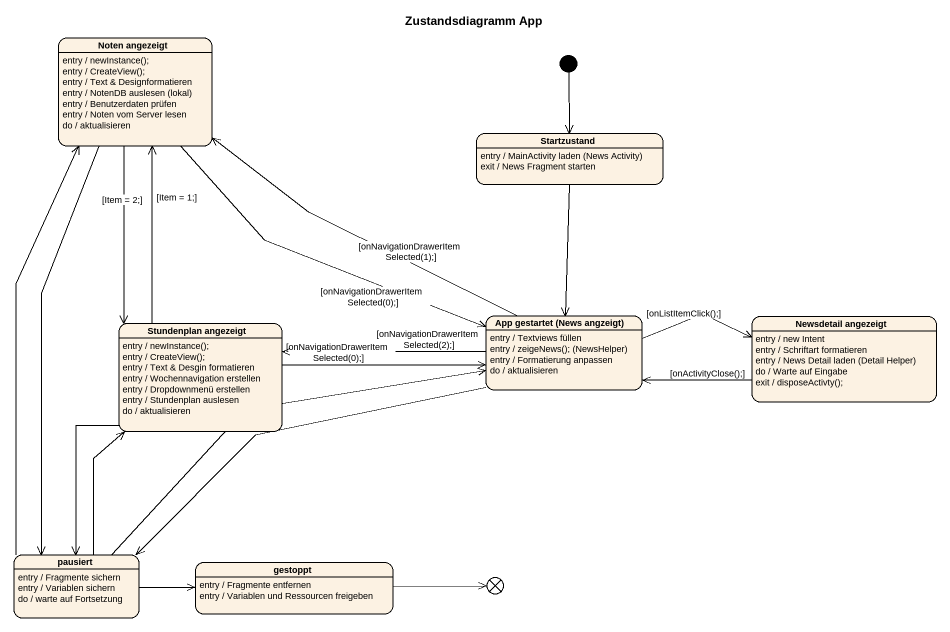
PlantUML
@startuml
title Zustandsdiagramm App
hide empty description
state "Noten angezeigt" as Noten_angezeigt
Noten_angezeigt : entry / newInstance();
Noten_angezeigt : entry / CreateView();
Noten_angezeigt : entry / Text & Designformatieren
Noten_angezeigt : entry / NotenDB auslesen (lokal)
Noten_angezeigt : entry / Benutzerdaten prüfen
Noten_angezeigt : entry / Noten vom Server lesen
Noten_angezeigt : do / aktualisieren
state Startzustand
Startzustand : entry / MainActivity laden (News Activity)
Startzustand : exit / News Fragment starten
state "Stundenplan angezeigt" as Stundenplan_angezeigt
Stundenplan_angezeigt : entry / newInstance();
Stundenplan_angezeigt : entry / CreateView();
Stundenplan_angezeigt : entry / Text & Desgin formatieren
Stundenplan_angezeigt : entry / Wochennavigation erstellen
Stundenplan_angezeigt : entry / Dropdownmenü erstellen
Stundenplan_angezeigt : entry / Stundenplan auslesen
Stundenplan_angezeigt : do / aktualisieren
state "App gestartet (News angzeigt)" as App_gestartet_News_angzeigt
App_gestartet_News_angzeigt : entry / Textviews füllen
App_gestartet_News_angzeigt : entry / zeigeNews(); (NewsHelper)
App_gestartet_News_angzeigt : entry / Formatierung anpassen
App_gestartet_News_angzeigt : do / aktualisieren
state "Newsdetail angezeigt" as Newsdetail_angezeigt
Newsdetail_angezeigt : entry / new Intent
Newsdetail_angezeigt : entry / Schriftart formatieren
Newsdetail_angezeigt : entry / News Detail laden (Detail Helper)
Newsdetail_angezeigt : do / Warte auf Eingabe
Newsdetail_angezeigt : exit / disposeActivty();
state pausiert
pausiert : entry / Fragmente sichern
pausiert : entry / Variablen sichern
pausiert : do / warte auf Fortsetzung
state gestoppt
gestoppt : entry / Fragmente entfernen
gestoppt : entry / Variablen und Ressourcen freigeben
state exit1 <<choice>>
[*] --> Startzustand
Noten_angezeigt --> Stundenplan_angezeigt : [Item = 2;]
Noten_angezeigt --> App_gestartet_News_angzeigt : [onNavigationDrawerItemSelected(0);]
Noten_angezeigt --> pausiert
Startzustand --> App_gestartet_News_angzeigt
Stundenplan_angezeigt -up-> Noten_angezeigt : [Item = 1;]
Stundenplan_angezeigt -right-> App_gestartet_News_angzeigt : [onNavigationDrawerItemSelected(0);]
Stundenplan_angezeigt --> pausiert
App_gestartet_News_angzeigt -up-> Noten_angezeigt : [onNavigationDrawerItemSelected(1);]
App_gestartet_News_angzeigt -left-> Stundenplan_angezeigt : [onNavigationDrawerItemSelected(2);]
App_gestartet_News_angzeigt -right-> Newsdetail_angezeigt : [onListItemClick();]
App_gestartet_News_angzeigt -left-> pausiert
Newsdetail_angezeigt -left-> App_gestartet_News_angzeigt : [onActivityClose();]
pausiert -up-> Noten_angezeigt
pausiert -up-> Stundenplan_angezeigt
pausiert -right-> App_gestartet_News_angzeigt
pausiert -right-> gestoppt
gestoppt -right-> exit1
@enduml
